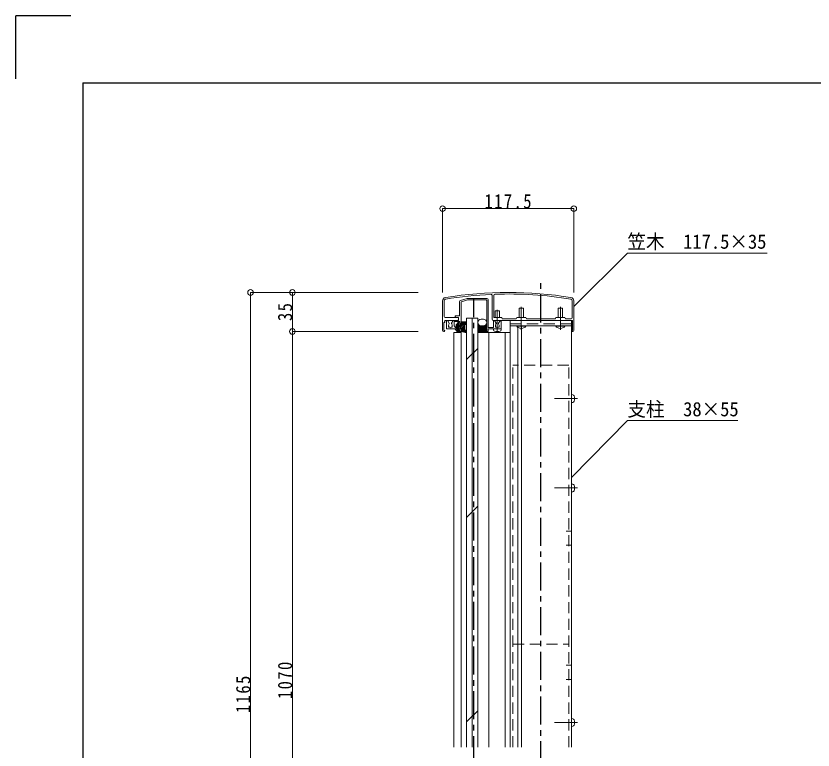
# Model space of a CAD drawing. Units: millimetres, scale not verified. Extents: x -1050 to 1050, y -742 to 742.
# Drawn here: x -1050 to -336, y 85 to 742 of the extents above; entities that cross this region are included whole.
import ezdxf
from ezdxf.enums import TextEntityAlignment as Align

# ---------------------------------------------------------------- set-up
doc = ezdxf.new("R2010")
doc.units = ezdxf.units.MM
doc.header["$LTSCALE"] = 5
doc.linetypes.add('CHAIN1', pattern=[8, 5, -1, 1, -1])
doc.linetypes.add('DASHED2', pattern=[3, 2, -1])
for name, color, linetype in [('0-0_通り芯', 7, 'Continuous'), ('1-4_印刷位置ライン', 7, 'Continuous'), ('1-5_図枠1_1', 7, 'Continuous')]:
    doc.layers.add(name, color=color, linetype=linetype)
for name, color, linetype, lineweight in [('0-3_寸法', 54, 'Continuous', 20), ('0-4_手摺部材', 92, 'Continuous', 20), ('0-7_ガラス', 6, 'Continuous', 20), ('0-8_その他', 11, 'Continuous', 20), ('0-9_文字', 3, 'Continuous', 20), ('0-A_支柱', 6, 'Continuous', 20), ('0-B_足元', 4, 'Continuous', 20)]:
    doc.layers.add(name, color=color, linetype=linetype, lineweight=lineweight)
doc.styles.add('ＭＳ ゴシック', font='')
doc.styles.get('ＭＳ ゴシック').set_extended_font_data('MS Gothic')

# ---------------------------------------------------------------- blocks, each defined once
blk = doc.blocks.new('dimension_origin')
at = {"color": 0, "linetype": 'Continuous', "lineweight": -2}
blk.add_circle((0, 0), 1.25, dxfattribs=at)

msp = doc.modelspace()

# ---------------------------------------------------------------- linework, layer by layer
at = {"layer": '0-0_通り芯', "linetype": 'CHAIN1'}
for p, q in [((-580, -411.793), (-580, 505.456)), ((-640, -207.078), (-640, 490))]:
    msp.add_line(p, q, dxfattribs=at)
at = {"layer": '0-3_寸法'}
for p, q in [((-668, 570), (-550.5, 570)), ((-668, 495), (-668, 570)), ((-550.5, 495), (-550.5, 570)), ((-840, 495), (-840, -224.293)), ((-690, 495), (-840, 495)), ((-802.5, 460), (-802.5, 495)), ((-802.5, -164.293), (-802.5, 460)), ((-690, 460), (-802.5, 460))]:
    msp.add_line(p, q, dxfattribs=at)
at = {"layer": '0-4_手摺部材'}
for p, q in [((-668, 487.459), (-668, 461)), ((-666.6, 487.459), (-666.6, 473.5)), ((-652.7, 486.746), (-652.7, 474.1)), ((-651.975, 487.707), (-645.835, 489.462)), ((-651.5, 467.5), (-651.5, 486.218)), ((-651.137, 486.698), (-645.599, 488.281)), ((-628.3, 489.5), (-645.56, 489.5)), ((-645.462, 488.3), (-629, 488.3)), ((-628.5, 487.8), (-628.5, 460)), ((-627.3, 488.5), (-627.3, 474.4)), ((-623.5, 492.263), (-623.5, 471)), ((-622.1, 492.396), (-622.1, 472.5)), ((-551.9, 487.459), (-551.9, 472.4)), ((-550.5, 487.459), (-550.5, 461)), ((-621, 478.5), (-617, 478.5)), ((-621, 472.5), (-621, 478.5)), ((-617, 478.5), (-617, 472.5)), ((-599.5, 472.5), (-599.5, 481)), ((-599.5, 481), (-595.5, 481)), ((-595.5, 481), (-595.5, 472.5)), ((-564.5, 472.5), (-564.5, 481)), ((-564.5, 481), (-560.5, 481)), ((-560.5, 481), (-560.5, 472.5)), ((-665.6, 472.5), (-653.7, 472.5)), ((-656.329, 473.001), (-653.7, 472.3)), ((-653.7, 472.5), (-653.7, 471)), ((-653.7, 470), (-653.7, 472.3)), ((-627.3, 464.2), (-627.3, 474.4)), ((-615, 472.5), (-622.1, 472.5)), ((-614.5, 471.4), (-615, 472.5)), ((-614.5, 471.4), (-602, 471.4)), ((-593.5, 472.5), (-593, 471.4)), ((-567, 471.4), (-593, 471.4)), ((-567, 471.4), (-566.5, 472.5)), ((-558.5, 472.5), (-566.5, 472.5)), ((-666.8, 468), (-666, 468)), ((-666.8, 468), (-666.8, 461)), ((-666.3, 469), (-666, 469.3)), ((-666.3, 469), (-666, 468.7)), ((-666, 470), (-654.7, 470)), ((-666, 469.3), (-666, 470)), ((-666, 468), (-666, 468.7)), ((-664.5, 469.428), (-664.5, 462.5)), ((-662.097, 467.4), (-663.433, 469.714)), ((-659.903, 467.4), (-658.546, 469.75)), ((-658.113, 470), (-653.7, 470)), ((-657.7, 468.5), (-657.7, 465.08)), ((-652.5, 469), (-657.2, 469)), ((-652.5, 469), (-652.5, 467)), ((-652.5, 467), (-652, 467)), ((-551.7, 470), (-622.5, 470)), ((-622.3, 464.2), (-622.3, 469.555)), ((-620.097, 467.4), (-621.47, 469.777)), ((-621, 468.964), (-621, 470)), ((-617.903, 467.4), (-616.567, 469.714)), ((-617, 468.964), (-617, 470)), ((-615.5, 469.428), (-615.5, 462.5)), ((-607.5, 470), (-607.5, 465)), ((-607.5, 465), (-552.5, 465)), ((-552.5, 470), (-552.5, 465)), ((-551.7, 470), (-551.7, 461)), ((-666.5, 460), (-667, 460)), ((-666.8, 461), (-666.5, 461)), ((-661.2, 462.5), (-664.5, 462.5)), ((-661, 462.7), (-661.2, 462.5)), ((-661, 462.7), (-660.8, 462.5)), ((-657.1, 462.5), (-660.8, 462.5)), ((-658.003, 459), (-651.5, 459)), ((-658.003, 459), (-658.003, 87.854)), ((-655, 460), (-657.1, 462.5)), ((-655, 460), (-651.5, 460)), ((-652, 463), (-652.5, 463)), ((-652.5, 463), (-652.5, 461)), ((-651.5, 460), (-651.5, 462.5)), ((-651.5, 460), (-651.5, 87.854)), ((-607.5, 459), (-635.5, 459)), ((-628.5, 460), (-627.3, 460)), ((-627.3, 460), (-627.3, 462.5)), ((-627.3, 462.5), (-619.2, 462.5)), ((-626.8, 463.7), (-622.8, 463.7)), ((-626.5, 459), (-626.5, 87.854)), ((-622.402, 461.381), (-622.5, 462.5)), ((-615.5, 462.5), (-622.5, 462.5)), ((-619, 462.7), (-619.2, 462.5)), ((-619, 462.7), (-618.8, 462.5)), ((-618.8, 462.5), (-615.5, 462.5)), ((-615.598, 461.381), (-615.5, 462.5)), ((-612, 87.854), (-612, 459)), ((-552, 461), (-551.7, 461)), ((-552, 460), (-551.5, 460))]:
    msp.add_line(p, q, dxfattribs=at)
at = {"layer": '0-4_手摺部材', "linetype": 'CHAIN1'}
for p, q in [((-619, 479.5), (-619, 458.9)), ((-597.5, 482), (-597.5, 461.4)), ((-562.5, 482), (-562.5, 461.4))]:
    msp.add_line(p, q, dxfattribs=at)
at = {"layer": '0-4_手摺部材', "linetype": 'DASHED2'}
msp.add_line((-607.5, 467), (-552.5, 467), dxfattribs=at)
at = {"layer": '0-4_手摺部材'}
for points in [[(-652.7, 474.1), (-656.7, 474.1), (-656.7, 473.484)], [(-593.5, 472.5), (-601.5, 472.5), (-602, 471.4)], [(-558.5, 472.5), (-558, 471.4), (-552.9, 471.4)], [(-657.7, 465.08), (-654.273, 461), (-652.5, 461)], [(-601.5, 465), (-601.5, 464.712), (-593.5, 464.712), (-593.5, 465)], [(-566.5, 465), (-566.5, 464.712), (-558.5, 464.712), (-558.5, 465)]]:
    msp.add_lwpolyline(points, dxfattribs=at)
for centre, radius, start, end in [((-609.25, 147.5), 347.5, 80.68694, 99.31306), ((-609.25, 147.5), 346.1, 92.53273, 99.31306), ((-624.5, 492.263), 1, 0, 92.53273), ((-621.1, 492.396), 1, 91.9678, 180), ((-609.25, 147.5), 346.1, 80.68694, 91.9678), ((-665, 487.459), 3, 99.31306, 180), ((-665, 487.459), 1.6, 99.31306, 180), ((-651.7, 486.746), 1, 105.9454, 180), ((-651, 486.218), 0.5, 105.9454, 180), ((-645.56, 488.5), 1, 90, 105.9454), ((-645.462, 487.8), 0.5, 90, 105.9454), ((-629, 487.8), 0.5, 0, 90), ((-628.3, 488.5), 1, 0, 90), ((-553.5, 487.459), 1.6, 360, 80.68694), ((-553.5, 487.459), 3, 0, 80.68694), ((-665.6, 473.5), 1, 180, 270), ((-656.2, 473.484), 0.5, 180, 255.06859), ((-552.9, 472.4), 1, 270, 360), ((-663.928, 469.428), 0.572, 30, 180), ((-661, 465.5), 1.75, 132.83959, 208.57358), ((-662.237, 464.263), 0.5, 126.78679, 323.21321), ((-662.53, 467.15), 0.5, 312.83959, 30), ((-661, 465.5), 1.75, 241.42642, 298.57358), ((-659.763, 464.263), 0.5, 216.78679, 53.21321), ((-659.47, 467.15), 0.5, 150, 227.16041), ((-661, 465.5), 1.75, 331.4264, 47.16041), ((-658.113, 469.5), 0.5, 90, 150), ((-657.2, 468.5), 0.5, 90, 180), ((-654.7, 471), 1, 270, 360), ((-652, 467.5), 0.5, 270, 360), ((-626.8, 464.2), 0.5, 180, 270), ((-622.5, 471), 1, 180, 270), ((-622.8, 464.2), 0.5, 270, 360), ((-621.855, 469.555), 0.445, 30, 180), ((-619, 465.5), 1.75, 132.83959, 208.57358), ((-620.237, 464.263), 0.5, 126.78679, 323.21321), ((-620.53, 467.15), 0.5, 312.83959, 30), ((-619, 465.5), 1.75, 241.42642, 298.57358), ((-617.763, 464.263), 0.5, 216.78679, 53.21321), ((-617.47, 467.15), 0.5, 150, 227.16041), ((-619, 465.5), 1.75, 331.4264, 47.16041), ((-616.072, 469.428), 0.572, 0, 150), ((-597.5, 467.941), 5.141, 218.91478, 239.75003), ((-597.5, 467.941), 5.141, 300.24997, 321.08522), ((-562.5, 467.941), 5.141, 218.91478, 239.75003), ((-562.5, 467.941), 5.141, 300.24997, 321.08522), ((-667, 461), 1, 180, 270), ((-666.5, 460.5), 0.5, 270, 90), ((-652, 462.5), 0.5, 0, 90), ((-621.107, 461.494), 1.3, 185, 254.11915), ((-619, 468.9), 9, 254.11915, 285.88085), ((-616.893, 461.494), 1.3, 285.88085, 355), ((-597.5, 467.941), 5.141, 239.75003, 300.24997), ((-562.5, 467.941), 5.141, 239.75003, 300.24997), ((-552, 460.5), 0.5, 90, 270), ((-551.5, 461), 1, 270, 360)]:
    msp.add_arc(centre, radius, start, end, dxfattribs=at)
at = {"layer": '0-7_ガラス'}
for p, q in [((-646.5, 472), (-636.5, 472)), ((-646.5, 87.854), (-646.5, 472)), ((-641.5, 87.854), (-641.5, 472)), ((-636.5, 472), (-636.5, 87.854)), ((-646.5, 434.957), (-636.5, 444.957)), ((-646.5, 293.536), (-636.5, 303.536)), ((-646.5, 110.538), (-636.5, 120.538))]:
    msp.add_line(p, q, dxfattribs=at)
at = {"layer": '0-8_その他'}
for p, q in [((-655.8, 465.609), (-653.375, 468.034)), ((-655.8, 464.195), (-653.763, 466.232)), ((-655.8, 464), (-655.8, 466)), ((-653.988, 468.078), (-655.66, 466.347)), ((-655.3, 463.281), (-651.892, 466.688)), ((-653.771, 466.549), (-653.329, 467.651)), ((-653.212, 463.954), (-648.417, 468.75)), ((-652.253, 463.499), (-647.002, 468.75)), ((-651.5, 467.081), (-649.831, 468.75)), ((-651.5, 468.495), (-651.245, 468.75)), ((-651.5, 466.991), (-651.5, 468.6)), ((-651.5, 462.838), (-646.5, 467.838)), ((-651.5, 461.424), (-648, 464.924)), ((-651.35, 468.75), (-646.65, 468.75)), ((-648, 461.4), (-648, 466.1)), ((-647.85, 466.25), (-646.65, 466.25)), ((-646.674, 466.25), (-646.5, 466.424)), ((-646.5, 466.4), (-646.5, 468.6)), ((-636.5, 464.493), (-635.352, 465.64)), ((-636.5, 458.836), (-629.824, 465.512)), ((-636.5, 463.078), (-634.43, 465.148)), ((-636.5, 461.664), (-633.164, 465)), ((-636.5, 460.25), (-631.75, 465)), ((-634.886, 459.036), (-628.5, 465.422)), ((-633.5, 471), (-631.5, 471)), ((-633.5, 465), (-631.5, 465)), ((-633.22, 459.287), (-628.5, 464.007)), ((-629.012, 466.324), (-628.5, 466.836)), ((-653.988, 461.922), (-655.66, 463.653)), ((-654.605, 462.561), (-653.755, 463.411)), ((-653.899, 461.853), (-653.35, 462.402)), ((-653.771, 463.451), (-653.329, 462.349)), ((-651.5, 460.117), (-651.5, 463.009)), ((-651.475, 460.035), (-648, 463.51)), ((-651.386, 459.972), (-646.686, 458.797)), ((-650.376, 459.719), (-648, 462.095)), ((-649.245, 459.436), (-647.431, 461.25)), ((-648.114, 459.153), (-646.5, 460.767)), ((-647.85, 461.25), (-646.65, 461.25)), ((-646.982, 458.871), (-646.5, 459.353)), ((-646.5, 458.942), (-646.5, 461.1)), ((-628.5, 460), (-636.5, 458.792)), ((-631.554, 459.539), (-628.5, 462.593)), ((-629.889, 459.79), (-628.5, 461.179))]:
    msp.add_line(p, q, dxfattribs=at)
for centre, radius, start, end in [((-655.3, 466), 0.5, 135.9867, 180), ((-655.3, 464), 0.5, 180, 224.0133), ((-653.7, 467.8), 0.4, 338.12576, 135.9867), ((-653.4, 466.4), 0.4, 158.12576, 293.77732), ((-653.4, 463.6), 0.4, 66.22268, 201.87424), ((-661.302, 484.336), 20, 293.77732, 299.09547), ((-661.302, 445.664), 20, 60.90453, 66.22268), ((-651.65, 466.991), 0.15, 299.09547, 360), ((-651.35, 468.6), 0.15, 90, 180), ((-647.85, 466.1), 0.15, 90, 180), ((-646.65, 468.6), 0.15, 0, 90), ((-646.65, 466.4), 0.15, 270, 360), ((-633.5, 468), 3, 90, 180), ((-633.5, 468), 3, 180, 270), ((-631.5, 468), 3, 0, 90), ((-631.5, 468), 3, 270, 360), ((-653.7, 462.2), 0.4, 224.0133, 21.87424), ((-651.65, 463.009), 0.15, 0, 60.90453), ((-651.35, 460.117), 0.15, 180, 255.96376), ((-647.85, 461.4), 0.15, 180, 270), ((-646.65, 458.942), 0.15, 255.96376, 360), ((-646.65, 461.1), 0.15, 0, 90)]:
    msp.add_arc(centre, radius, start, end, dxfattribs=at)
at = {"layer": '0-9_文字'}
for points in [[(-550.5, 482.26), (-502.5, 530.26), (-377.5, 530.26)], [(-552.5, 329.28), (-502.5, 380.26), (-403.75, 380.26)]]:
    msp.add_lwpolyline(points, dxfattribs=at)
at = {"layer": '0-A_支柱'}
for p, q in [((-607.5, 465), (-607.5, 87.854)), ((-600.7, 465), (-600.7, 87.854)), ((-597.2, 464.309), (-597.2, 87.854)), ((-552.5, 465), (-552.5, 87.854)), ((-552.5, 281.35), (-557.3, 281.35)), ((-552.5, 268.65), (-557.3, 268.65)), ((-552.5, 161.35), (-557.3, 161.35)), ((-552.5, 148.65), (-557.3, 148.65))]:
    msp.add_line(p, q, dxfattribs=at)
at = {"layer": '0-B_足元', "linetype": 'DASHED2'}
for p, q in [((-555, 430), (-605, 430)), ((-605, 87.854), (-605, 430)), ((-555, 87.854), (-555, 430)), ((-605, 180), (-555, 180))]:
    msp.add_line(p, q, dxfattribs=at)
at = {"layer": '0-B_足元', "linetype": 'CHAIN1'}
for p, q in [((-547.28, 400), (-567.895, 400)), ((-547.28, 320), (-567.895, 320)), ((-547.28, 110), (-567.895, 110))]:
    msp.add_line(p, q, dxfattribs=at)
at = {"layer": '0-B_足元'}
for p, q in [((-551.381, 403.402), (-552.5, 403.5)), ((-552.5, 403.5), (-552.5, 396.5)), ((-551.381, 396.598), (-552.5, 396.5)), ((-551.381, 323.402), (-552.5, 323.5)), ((-552.5, 323.5), (-552.5, 316.5)), ((-551.381, 316.598), (-552.5, 316.5)), ((-551.381, 113.402), (-552.5, 113.5)), ((-552.5, 113.5), (-552.5, 106.5)), ((-551.381, 106.598), (-552.5, 106.5))]:
    msp.add_line(p, q, dxfattribs=at)
for centre, radius, start, end in [((-551.494, 402.107), 1.3, 15.88085, 85), ((-558.9, 400), 9, 344.11915, 15.88085), ((-551.494, 397.893), 1.3, 275, 344.11915), ((-551.494, 322.107), 1.3, 15.88085, 85), ((-558.9, 320), 9, 344.11915, 15.88085), ((-551.494, 317.893), 1.3, 275, 344.11915), ((-551.494, 112.107), 1.3, 15.88085, 85), ((-551.494, 107.893), 1.3, 275, 344.11915), ((-558.9, 110), 9, 344.11915, 15.88085)]:
    msp.add_arc(centre, radius, start, end, dxfattribs=at)
at = {"layer": '1-4_印刷位置ライン'}
for p in [(-1050, 686.222), (-1000.874, 742.5)]:
    msp.add_line(p, (-1050, 742.5), dxfattribs=at)
at = {"layer": '1-5_図枠1_1'}
msp.add_line((-990, 682.5), (703.535, 682.5), dxfattribs=at)
msp.add_lwpolyline([(-990, 682.5), (-990, -707.5), (990, -707.5)], dxfattribs=at)

# ---------------------------------------------------------------- block references
at = {"layer": '0-3_寸法', "xscale": 2, "yscale": 2}
for p, rotation in [((-668, 570), 180), ((-840, 495), 90), ((-802.5, 495), 90), ((-802.5, 460), 90), ((-802.5, 460), 270)]:
    msp.add_blockref('dimension_origin', p, dxfattribs=dict(at, rotation=rotation))
msp.add_blockref('dimension_origin', (-550.5, 570), dxfattribs=at)

# ---------------------------------------------------------------- texts
at = {"layer": '0-3_寸法', "insert": (-630.5, 570), "char_height": 12.83, "attachment_point": 7, "style": 'ＭＳ ゴシック'}
msp.add_mtext('\\T1.17;\\W0.85;117.5', dxfattribs=at)
at = {"layer": '0-3_寸法', "char_height": 12.83, "attachment_point": 7, "rotation": 90, "style": 'ＭＳ ゴシック'}
for s, insert in [('\\T1.17;\\W0.85;35', (-802.5, 469.375)), ('\\T1.17;\\W0.85;1070', (-802.5, 130.979)), ('\\T1.17;\\W0.85;1165', (-840, 118.479))]:
    msp.add_mtext(s, dxfattribs=dict(at, insert=insert))
at = {"layer": '0-9_文字', "style": 'ＭＳ ゴシック', "width": 0.95}
for s, p in [('笠木\u3000117.5×35', (-502.5, 530.26)), ('支柱\u300038×55', (-502.5, 380.26))]:
    msp.add_text(s, height=12.83, dxfattribs=at).set_placement(p, align=Align.BOTTOM_LEFT)

doc.saveas('drawing.dxf')
